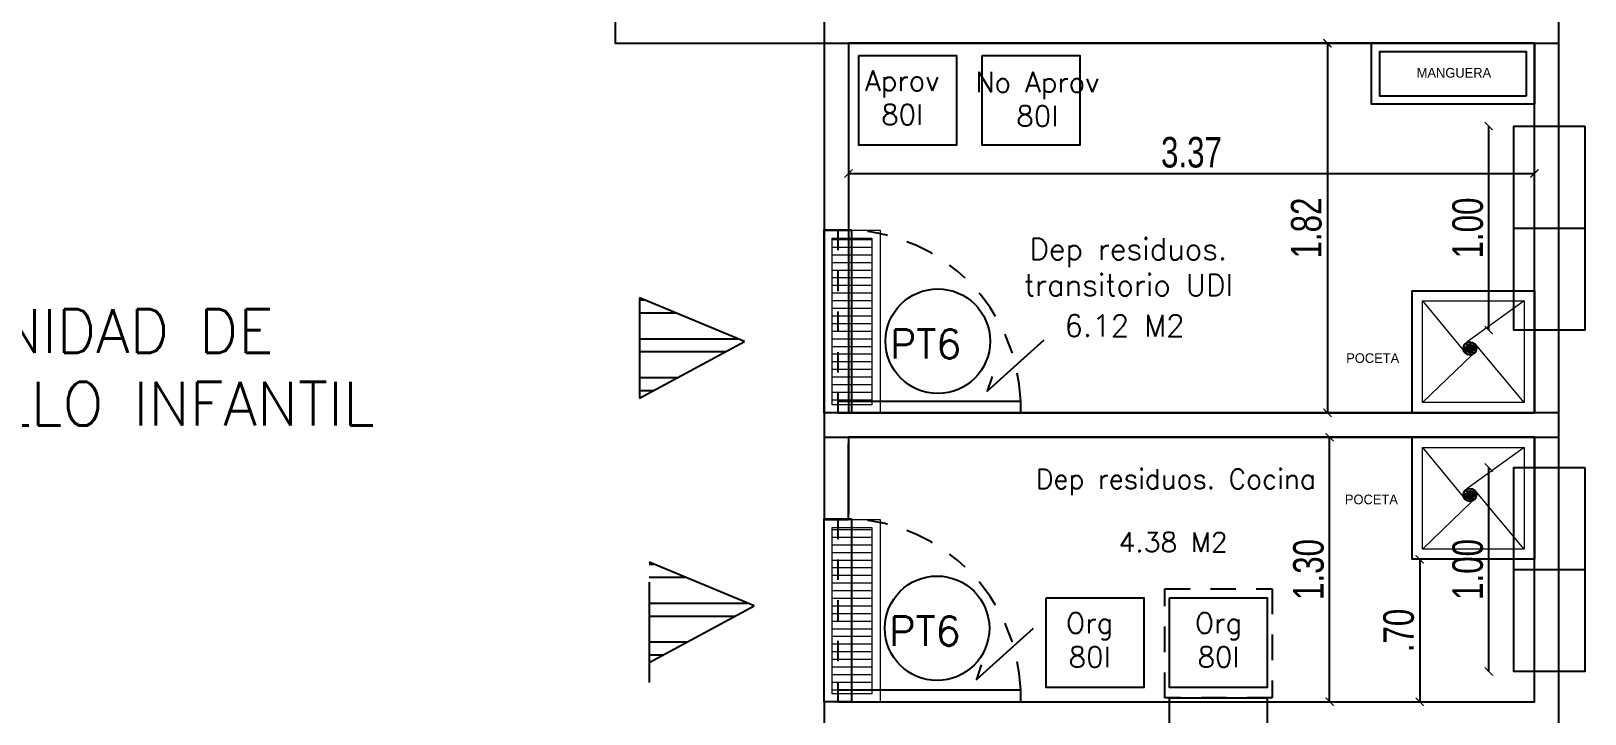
# Model space of a CAD drawing. Header units: metres. Extents: x 167 to 250, y 44 to 219.
# Drawn here: x 238.54 to 246.17, y 107.25 to 110.6 of the extents above; entities that cross this region are included whole.
import ezdxf

# ---------------------------------------------------------------- set-up
doc = ezdxf.new("R2010")
doc.units = ezdxf.units.M
doc.set_wipeout_variables(frame=1)
doc.linetypes.add('06-PT1-01$0$HIDDEN2', pattern=[0.1875, 0.125, -0.0625])
doc.linetypes.add('TRAZO_Y_PUNTO2', pattern=[0.5, 0.25, -0.125, 0, -0.125])
for name, color, linetype, lineweight in [('A-PISO -ACHU', 55, 'Continuous', 0), ('A-PLAN-ACHU5', 252, 'Continuous', 5), ('A-WIPEOUT', 255, 'Continuous', 0), ('muros', 5, 'Continuous', 25)]:
    doc.layers.add(name, color=color, linetype=linetype, lineweight=lineweight)
doc.layers.add('A1-DISEÑO', color=210, linetype='Continuous', transparency=0.2)
doc.layers.add('A_MOBILIARIO', color=8, linetype='Continuous')
doc.layers.add('A_TEXTO', color=130, linetype='Continuous')
doc.styles.add('CORDENADAS', font='romans.shx', dxfattribs={"height": 1})
doc.styles.add('ING_75', font='swisscl.ttf', dxfattribs={"height": 0.15})
doc.dimstyles.new('ESC_1_75_ING', dxfattribs={"dimtxt": 0.15, "dimasz": 0.04, "dimexe": 0, "dimexo": 0, "dimgap": 0.0263, "dimtad": 1, "dimzin": 4, "dimdsep": 46, "dimtxsty": 'ING_75', "dimblk": 'ARCHTICK', "dimcen": 0.06, "dimse1": 1, "dimse2": 1, "dimclrd": 256, "dimclre": 2, "dimclrt": 1, "dimadec": 0, "dimazin": 0, "dimtfac": 1, "dimtix": 1, "dimtmove": 2, "dimatfit": 3, "dimldrblk": 'ARCHTICK', "dimfxl": 0, "dimtvp": 1.75, "dimtolj": 1, "dimtzin": 4, "dimarcsym": 0})

# ---------------------------------------------------------------- blocks, each defined once
blk = doc.blocks.new('*U686')
blk.add_wipeout([(0, 0), (0.898, 0), (0.898, -0.275), (0, -0.275)]).dxf.layer = 'A-WIPEOUT'
at = {"layer": 'A-PISO -ACHU', "linetype": 'Continuous', "transparency": 33554559}
h = blk.add_hatch(dxfattribs=at)
h.set_pattern_fill('LINE', color=252, scale=0.3, angle=270, style=0)
h.set_pattern_definition([(270, (-2906.92337, -1262.799436), (0.0375, 0), [])])
h.paths.add_polyline_path([(0.04, -0.04), (0.858, -0.04), (0.858, -0.235), (0.04, -0.235)])
at = {"layer": 'A-PISO -ACHU', "color": 252, "linetype": 'Continuous'}
for points in [[(0, 0), (0.898, 0), (0.898, -0.275), (0, -0.275)], [(0.04, -0.04), (0.858, -0.04), (0.858, -0.235), (0.04, -0.235)]]:
    blk.add_lwpolyline(points, close=True, dxfattribs=at)
blk = doc.blocks.new('sifon b')
for p, q in [((-0.0321, 0.012), (0.0172, 0.012)), ((-0.0321, 0.008), (0.0172, 0.008)), ((-0.0321, 0.004), (0.0172, 0.004)), ((-0.0321, 0), (0.0172, 0)), ((-0.0279, 0.0199), (0.013, 0.0199)), ((-0.0279, 0.0159), (0.013, 0.0159)), ((-0.0174, 0.0279), (0.0025, 0.0279)), ((-0.0174, 0.0239), (0.0025, 0.0239)), ((-0.0279, -0.004), (0.013, -0.004)), ((-0.0279, -0.008), (0.013, -0.008)), ((-0.0174, -0.012), (0.0025, -0.012)), ((-0.0174, -0.0159), (0.0025, -0.0159))]:
    blk.add_line(p, q)
for radius in [0.0339, 0.0339, 0.0299]:
    blk.add_circle((-0.0075, 0.006), radius)
for centre, start, end in [((-0.0321, 0.01), 90, 270), ((-0.0321, 0.002), 90, 270), ((-0.0279, 0.0179), 90, 270), ((-0.0174, 0.0259), 90, 270), ((0.0025, 0.0259), 270, 90), ((0.013, 0.0179), 270, 90), ((0.0172, 0.01), 270, 90), ((0.0172, 0.002), 270, 90), ((-0.0279, -0.006), 90, 270), ((-0.0174, -0.014), 90, 270), ((0.0025, -0.014), 270, 90), ((0.013, -0.006), 270, 90)]:
    blk.add_arc(centre, 0.00199, start, end)
blk = doc.blocks.new('etgtg')
at = {"layer": 'A-PLAN-ACHU5'}
for p, q in [((1576.7565, -214.0378), (1576.9987, -214.2713)), ((1577.2565, -214.0378), (1577.0151, -214.3263)), ((1576.7565, -214.5378), (1576.957, -214.2949)), ((1577.2565, -214.5378), (1576.9744, -214.3343))]:
    blk.add_line(p, q, dxfattribs=at)
blk.add_lwpolyline([(1577.2565, -214.5378), (1577.2565, -214.0378), (1576.7565, -214.0378), (1576.7565, -214.5378)], close=True, dxfattribs=at)
at = {"layer": 'A_MOBILIARIO'}
blk.add_lwpolyline([(1577.3065, -214.5878), (1577.3065, -213.9878), (1576.7065, -213.9878), (1576.7065, -214.5878), (1577.3065, -214.5878)], dxfattribs=at)
at = {"layer": 'A-PLAN-ACHU5', "xscale": -1, "rotation": 164.451839968517}
blk.add_blockref('sifon b', (1576.9984, -214.3002), dxfattribs=at)
blk = doc.blocks.new('_ArchTick')
at = {"color": 0, "linetype": 'ByBlock', "const_width": 0.15}
blk.add_lwpolyline([(-0.5, -0.5), (0.5, 0.5)], dxfattribs=at)
blk = doc.blocks.new('*D690')
at = {"layer": 'Defpoints', "color": 0, "transparency": 16777216}
for p in [(242.5552, 110.662), (245.9252, 110.662), (245.9252, 109.9014)]:
    blk.add_point(p, dxfattribs=at)
at = {"layer": 'muros', "lineweight": -2, "transparency": 16777216}
blk.add_line((242.5552, 109.9014), (245.9252, 109.9014), dxfattribs=at)
at = {"layer": 'muros', "lineweight": -2, "transparency": 16777216, "xscale": 0.04, "yscale": 0.04, "zscale": 0.04, "rotation": 180}
blk.add_blockref('_ArchTick', (242.5552, 109.9014), dxfattribs=at)
at = {"layer": 'muros', "lineweight": -2, "transparency": 16777216, "xscale": 0.04, "yscale": 0.04, "zscale": 0.04}
blk.add_blockref('_ArchTick', (245.9252, 109.9014), dxfattribs=at)
at = {"layer": 'muros', "color": 1, "transparency": 16777216, "insert": (244.2402, 110.0045), "char_height": 0.15, "attachment_point": 5, "style": 'ING_75'}
blk.add_mtext('\\A1;3.37', dxfattribs=at)
blk = doc.blocks.new('*D691')
at = {"layer": 'Defpoints', "color": 0, "transparency": 16777216}
for p in [(245.1295, 110.5411), (244.9082, 108.725), (245.3252, 108.725)]:
    blk.add_point(p, dxfattribs=at)
at = {"layer": 'muros', "lineweight": -2, "transparency": 16777216}
blk.add_line((244.9082, 110.5411), (244.9082, 108.725), dxfattribs=at)
at = {"layer": 'muros', "lineweight": -2, "transparency": 16777216, "xscale": 0.04, "yscale": 0.04, "zscale": 0.04}
for p, rotation in [((244.9082, 110.5411), 90), ((244.9082, 108.725), 270)]:
    blk.add_blockref('_ArchTick', p, dxfattribs=dict(at, rotation=rotation))
at = {"layer": 'muros', "color": 1, "transparency": 16777216, "insert": (244.8051, 109.6331), "char_height": 0.15, "attachment_point": 5, "rotation": 90, "style": 'ING_75'}
blk.add_mtext('\\A1;1.82', dxfattribs=at)
blk = doc.blocks.new('*D692')
at = {"layer": 'Defpoints', "color": 0, "transparency": 16777216}
for p in [(244.9189, 108.605), (245.7118, 108.605), (245.7118, 107.3053)]:
    blk.add_point(p, dxfattribs=at)
at = {"layer": 'muros', "lineweight": -2, "transparency": 16777216}
blk.add_line((244.9189, 107.3053), (244.9189, 108.605), dxfattribs=at)
at = {"layer": 'muros', "lineweight": -2, "transparency": 16777216, "xscale": 0.04, "yscale": 0.04, "zscale": 0.04}
for p, rotation in [((244.9189, 108.605), 90), ((244.9189, 107.3053), 270)]:
    blk.add_blockref('_ArchTick', p, dxfattribs=dict(at, rotation=rotation))
at = {"layer": 'muros', "color": 1, "transparency": 16777216, "insert": (244.8157, 107.9552), "char_height": 0.15, "attachment_point": 5, "rotation": 90, "style": 'ING_75'}
blk.add_mtext('\\A1;1.30', dxfattribs=at)
blk = doc.blocks.new('*D693')
at = {"layer": 'Defpoints', "color": 0, "transparency": 16777216}
for p in [(245.516, 108.005), (245.3619, 107.3053), (245.516, 107.3053)]:
    blk.add_point(p, dxfattribs=at)
at = {"layer": 'muros', "lineweight": -2, "transparency": 16777216}
blk.add_line((245.3619, 108.005), (245.3619, 107.3053), dxfattribs=at)
at = {"layer": 'muros', "lineweight": -2, "transparency": 16777216, "xscale": 0.04, "yscale": 0.04, "zscale": 0.04}
for p, rotation in [((245.3619, 108.005), 90), ((245.3619, 107.3053), 270)]:
    blk.add_blockref('_ArchTick', p, dxfattribs=dict(at, rotation=rotation))
at = {"layer": 'muros', "color": 1, "transparency": 16777216, "insert": (245.2587, 107.6552), "char_height": 0.15, "attachment_point": 5, "rotation": 90, "style": 'ING_75'}
blk.add_mtext('\\A1;.70', dxfattribs=at)
blk = doc.blocks.new('*U824')
at = {"layer": 'A1-DISEÑO', "linetype": 'TRAZO_Y_PUNTO2', "ltscale": 0.08, "transparency": 33554687}
blk.add_line((-0.4, -0.06), (0.4, -0.06), dxfattribs=at)
at = {"layer": 'A1-DISEÑO', "transparency": 33554687}
for points in [[(0.35, -0.06), (0.4, -0.06), (0.4, 0.74), (0.35, 0.74)], [(-0.4, 0), (0.4, 0), (0.4, -0.12), (-0.4, -0.12)]]:
    blk.add_lwpolyline(points, close=True, dxfattribs=at)
at = {"layer": 'A1-DISEÑO', "linetype": 'TRAZO_Y_PUNTO2', "ltscale": 0.5, "transparency": 33554687}
blk.add_arc((0.375, -0.0354), 0.7758, 91.84664, 177.3843, dxfattribs=at)
blk = doc.blocks.new('*D901')
at = {"layer": 'Defpoints', "color": 0, "transparency": 16777216}
for p in [(245.7012, 110.1343), (245.8242, 110.1343), (245.8242, 109.1318)]:
    blk.add_point(p, dxfattribs=at)
at = {"layer": 'muros', "lineweight": -2, "transparency": 16777216}
blk.add_line((245.7012, 109.1318), (245.7012, 110.1343), dxfattribs=at)
at = {"layer": 'muros', "lineweight": -2, "transparency": 16777216, "xscale": 0.04, "yscale": 0.04, "zscale": 0.04}
for p, rotation in [((245.7012, 110.1343), 90), ((245.7012, 109.1318), 270)]:
    blk.add_blockref('_ArchTick', p, dxfattribs=dict(at, rotation=rotation))
at = {"layer": 'muros', "color": 1, "transparency": 16777216, "insert": (245.598, 109.6331), "char_height": 0.15, "attachment_point": 5, "rotation": 90, "style": 'ING_75'}
blk.add_mtext('\\A1;1.00', dxfattribs=at)
blk = doc.blocks.new('*D904')
at = {"layer": 'Defpoints', "color": 0, "transparency": 16777216}
for p in [(245.7012, 108.4564), (245.8242, 108.4564), (245.8242, 107.4539)]:
    blk.add_point(p, dxfattribs=at)
at = {"layer": 'muros', "lineweight": -2, "transparency": 16777216}
blk.add_line((245.7012, 107.4539), (245.7012, 108.4564), dxfattribs=at)
at = {"layer": 'muros', "lineweight": -2, "transparency": 16777216, "xscale": 0.04, "yscale": 0.04, "zscale": 0.04}
for p, rotation in [((245.7012, 108.4564), 90), ((245.7012, 107.4539), 270)]:
    blk.add_blockref('_ArchTick', p, dxfattribs=dict(at, rotation=rotation))
at = {"layer": 'muros', "color": 1, "transparency": 16777216, "insert": (245.598, 107.9552), "char_height": 0.15, "attachment_point": 5, "rotation": 90, "style": 'ING_75'}
blk.add_mtext('\\A1;1.00', dxfattribs=at)

msp = doc.modelspace()

# ---------------------------------------------------------------- hatches: boundary and pattern name
at = {"layer": 'muros', "true_color": 0xff0f0f}
h = msp.add_hatch(dxfattribs=at)
h.set_pattern_fill('ANSI32', color=1, scale=0.02, angle=315)
h.set_pattern_definition([(360, (695.98334, 166.04856), (4e-17, 0.1905), []), (360, (696.04684, 165.98506), (4e-17, 0.1905), [])])
h.paths.add_polyline_path([(241.5287, 109.2895), (242.0445, 109.0756), (241.5287, 108.7965)])
h = msp.add_hatch(dxfattribs=at)
h.set_pattern_fill('ANSI32', color=1, scale=0.02, angle=315)
h.set_pattern_definition([(360, (696.02973, 164.74935), (4e-17, 0.1905), []), (360, (696.09323, 164.68585), (4e-17, 0.1905), [])])
h.paths.add_polyline_path([(241.5751, 107.9903), (242.0909, 107.7764), (241.5751, 107.4973)])

# ---------------------------------------------------------------- linework, layer by layer
at = {"layer": 'muros', "color": 114, "true_color": 0x139b48}
msp.add_line((243.8396, 110.5433), (245.2452, 110.5425), dxfattribs=at)
at = {"layer": 'muros', "color": 2}
for p, q in [((245.8242, 109.6331), (246.1734, 109.6331)), ((245.8242, 107.9552), (246.1734, 107.9552))]:
    msp.add_line(p, q, dxfattribs=at)
at = {"layer": 'muros', "color": 1, "true_color": 0xff0f0f}
for p, q in [((241.5287, 109.2895), (241.5287, 108.7965)), ((242.0445, 109.0756), (241.5287, 109.2895)), ((241.5287, 108.7965), (242.0445, 109.0756)), ((242.0909, 107.7764), (241.5751, 107.9903)), ((241.5751, 107.8932), (241.5751, 107.4002)), ((241.5751, 107.4973), (242.0909, 107.7764))]:
    msp.add_line(p, q, dxfattribs=at)
at = {"layer": 'muros', "color": 114, "true_color": 0x139b48}
for points in [[(241.4083, 110.6611), (241.4083, 110.5411), (246.0452, 110.5411), (246.0452, 113.4011), (241.4083, 113.4011), (241.4083, 111.5611)], [(243.2604, 108.9039), (243.2372, 108.8314), (243.5161, 109.0838)], [(243.2077, 107.4868), (243.1844, 107.4142), (243.4633, 107.6667)]]:
    msp.add_lwpolyline(points, dxfattribs=at)
for points in [[(242.6054, 110.4802), (243.0854, 110.4802), (243.0854, 110.0402), (242.6054, 110.0402)], [(243.2118, 110.4802), (243.6918, 110.4802), (243.6918, 110.0402), (243.2118, 110.0402)], [(243.5263, 107.8153), (244.0063, 107.8153), (244.0063, 107.3753), (243.5263, 107.3753)], [(244.1323, 107.8153), (244.6123, 107.8153), (244.6123, 107.3753), (244.1323, 107.3753)]]:
    msp.add_lwpolyline(points, close=True, dxfattribs=at)
at = {"layer": 'muros', "color": 2}
msp.add_lwpolyline([(245.9252, 110.2411), (245.1252, 110.2411), (245.1252, 110.5411), (245.9252, 110.5411), (245.9252, 110.2411)], dxfattribs=at)
for points in [[(245.8852, 110.2811), (245.1652, 110.2811), (245.1652, 110.5011), (245.8852, 110.5011)], [(246.1734, 110.1343), (246.1734, 109.1318), (245.8242, 109.1318), (245.8242, 110.1343)], [(246.1734, 108.4564), (246.1734, 107.4539), (245.8242, 107.4539), (245.8242, 108.4564)]]:
    msp.add_lwpolyline(points, close=True, dxfattribs=at)
at = {"layer": 'muros', "color": 2, "linetype": '06-PT1-01$0$HIDDEN2', "true_color": 0xf1eb1f}
msp.add_lwpolyline([(244.6371, 107.3244), (244.1088, 107.3244), (244.1088, 107.8599), (244.6371, 107.8599)], close=True, dxfattribs=at)
at = {"layer": 'muros', "color": 2, "true_color": 0xf1eb1f}
msp.add_lwpolyline([(244.6123, 107.1612), (244.1323, 107.1612), (244.1323, 107.3244), (244.6123, 107.3244)], close=True, dxfattribs=at)

# ---------------------------------------------------------------- block references
at = {"rotation": 89.99999999999997}
for p in [(242.4352, 108.725), (242.4352, 107.3034)]:
    msp.add_blockref('*U686', p, dxfattribs=at)
at = {"layer": 'muros', "color": 114, "true_color": 0x139b48, "xscale": -1, "rotation": 180}
for p in [(-1331.3813, -105.2627), (-1331.3813, -105.9827)]:
    msp.add_blockref('etgtg', p, dxfattribs=at)

# ---------------------------------------------------------------- texts
at = {"color": 4, "char_height": 0.047381, "attachment_point": 1}
for s, insert in [('\\pxqc;MANGUERA', (245.1347, 110.4196)), ('\\pxqc;POCETA', (244.7357, 109.0175)), ('\\pxqc;POCETA', (244.7292, 108.3231))]:
    msp.add_mtext_dynamic_manual_height_columns(s, width=0.790163, gutter_width=2.9613, heights=[0], dxfattribs=dict(at, insert=insert))
at = {"layer": 'A_TEXTO', "attachment_point": 1, "style": 'CORDENADAS'}
for s, width, insert, char_height in [('\\pxqc;Aprov\\P80l\\P ', 0.648619, (242.4944, 110.4071), 0.1), ('\\pxqc;No Aprov \\P80l', 1.058758, (242.9531, 110.3999), 0.1), ('\\pxqc;UDI UNIDAD DE DESARROLLO INFANTIL', 3.677163, (236.8129, 109.2339), 0.214379), ('\\pxqc;Org\\P80l\\P ', 0.648619, (243.4153, 107.7421), 0.1)]:
    msp.add_mtext_dynamic_manual_height_columns(s, width=width, gutter_width=10.719, heights=[0], dxfattribs=dict(at, insert=insert, char_height=char_height))
at = {"layer": 'A_TEXTO', "color": 240, "true_color": 0xed1f24, "attachment_point": 1, "style": 'CORDENADAS'}
for s, width, gutter_width, insert, char_height in [('\\pxqc;Dep residuos. transitorio UDI', 1.5446, 5.3, (243.1577, 109.5825), 0.105999), ('\\pxqc;6.12 M2', 1.5446, 5.3, (243.1393, 109.2061), 0.105999), ('\\pxqc;Dep residuos. Cocina', 1.400107, 4.8042, (243.4629, 108.4482), 0.096083), ('\\pxqc;4.38 M2', 1.400107, 4.8042, (243.45, 108.1375), 0.096083)]:
    msp.add_mtext_dynamic_manual_height_columns(s, width=width, gutter_width=gutter_width, heights=[0], dxfattribs=dict(at, insert=insert, char_height=char_height))
at = {"layer": 'A_TEXTO', "color": 2, "char_height": 0.143455, "attachment_point": 1, "style": 'CORDENADAS'}
for insert in [(242.1204, 109.1347), (242.1169, 107.7242)]:
    msp.add_mtext_dynamic_manual_height_columns('\\pxqc;  PT6', width=1.43109, gutter_width=10.719, heights=[0], dxfattribs=dict(at, insert=insert))
at = {"layer": 'A_TEXTO', "color": 4, "insert": (244.0487, 107.7421), "char_height": 0.1, "attachment_point": 1, "style": 'CORDENADAS'}
msp.add_mtext_dynamic_manual_height_columns('\\pxqc;Org\\P80l\\P ', width=0.648619, gutter_width=10.719, heights=[0], dxfattribs=at)

# ---------------------------------------------------------------- dimensions: what is measured, and where the dimension line sits
at = {"layer": 'muros', "color": 114, "true_color": 0x139b48}
dim = msp.add_linear_dim(base=(245.9252, 109.9014), p1=(242.5552, 110.662), p2=(245.9252, 110.662), dimstyle='ESC_1_75_ING', dxfattribs=at)
dim.commit()
dim.dimension.update_dxf_attribs({"geometry": '*D690', "text_midpoint": (244.2402, 110.0045)})
for base, p1, p2, picture, middle in [((244.9082, 108.725), (245.1295, 110.5411), (245.3252, 108.725), '*D691', (244.8051, 109.6331)), ((245.7012, 110.1343), (245.8242, 109.1318), (245.8242, 110.1343), '*D901', (245.598, 109.6331)), ((244.9189, 108.605), (245.7118, 107.3053), (245.7118, 108.605), '*D692', (244.8157, 107.9552)), ((245.7012, 108.4564), (245.8242, 107.4539), (245.8242, 108.4564), '*D904', (245.598, 107.9552)), ((245.3619, 107.3053), (245.516, 108.005), (245.516, 107.3053), '*D693', (245.2587, 107.6552))]:
    dim = msp.add_linear_dim(base=base, p1=p1, p2=p2, angle=90, dimstyle='ESC_1_75_ING', dxfattribs=at)
    dim.commit()
    dim.dimension.update_dxf_attribs({"geometry": picture, "text_midpoint": middle})

# ---------------------------------------------------------------- next in the draw order: linework, layer by layer
for points in [[(242.4352, 108.605), (246.0452, 108.605), (246.0452, 110.6611), (242.4352, 110.6611)], [(242.5552, 108.725), (245.9252, 108.725), (245.9252, 110.5411), (242.5552, 110.5411)]]:
    msp.add_lwpolyline(points, close=True, dxfattribs=at)
for points in [[(242.4352, 107.3053), (242.4352, 107.1853), (246.0452, 107.1853), (246.0452, 108.725), (242.4352, 108.725), (242.4352, 108.227)], [(242.4352, 108.695), (242.4352, 108.2013), (242.5552, 108.2013), (242.5552, 108.575)], [(242.5552, 107.3053), (242.5552, 107.3053), (245.9252, 107.3053), (245.9252, 108.605), (242.5552, 108.605), (242.5552, 108.227)]]:
    msp.add_lwpolyline(points, dxfattribs=at)
for centre in [(242.9939, 109.0767), (242.9903, 107.6663)]:
    msp.add_circle(centre, 0.2568, dxfattribs=at)

# ---------------------------------------------------------------- next in the draw order: block references
at = {"layer": 'A1-DISEÑO', "transparency": 33554687, "xscale": 1.123018134072929, "yscale": 1.123018134072929, "zscale": 1.123018134072929, "rotation": 270}
for p in [(242.57, 109.1743), (242.57, 107.7546)]:
    msp.add_blockref('*U824', p, dxfattribs=at)

doc.saveas('drawing.dxf')
